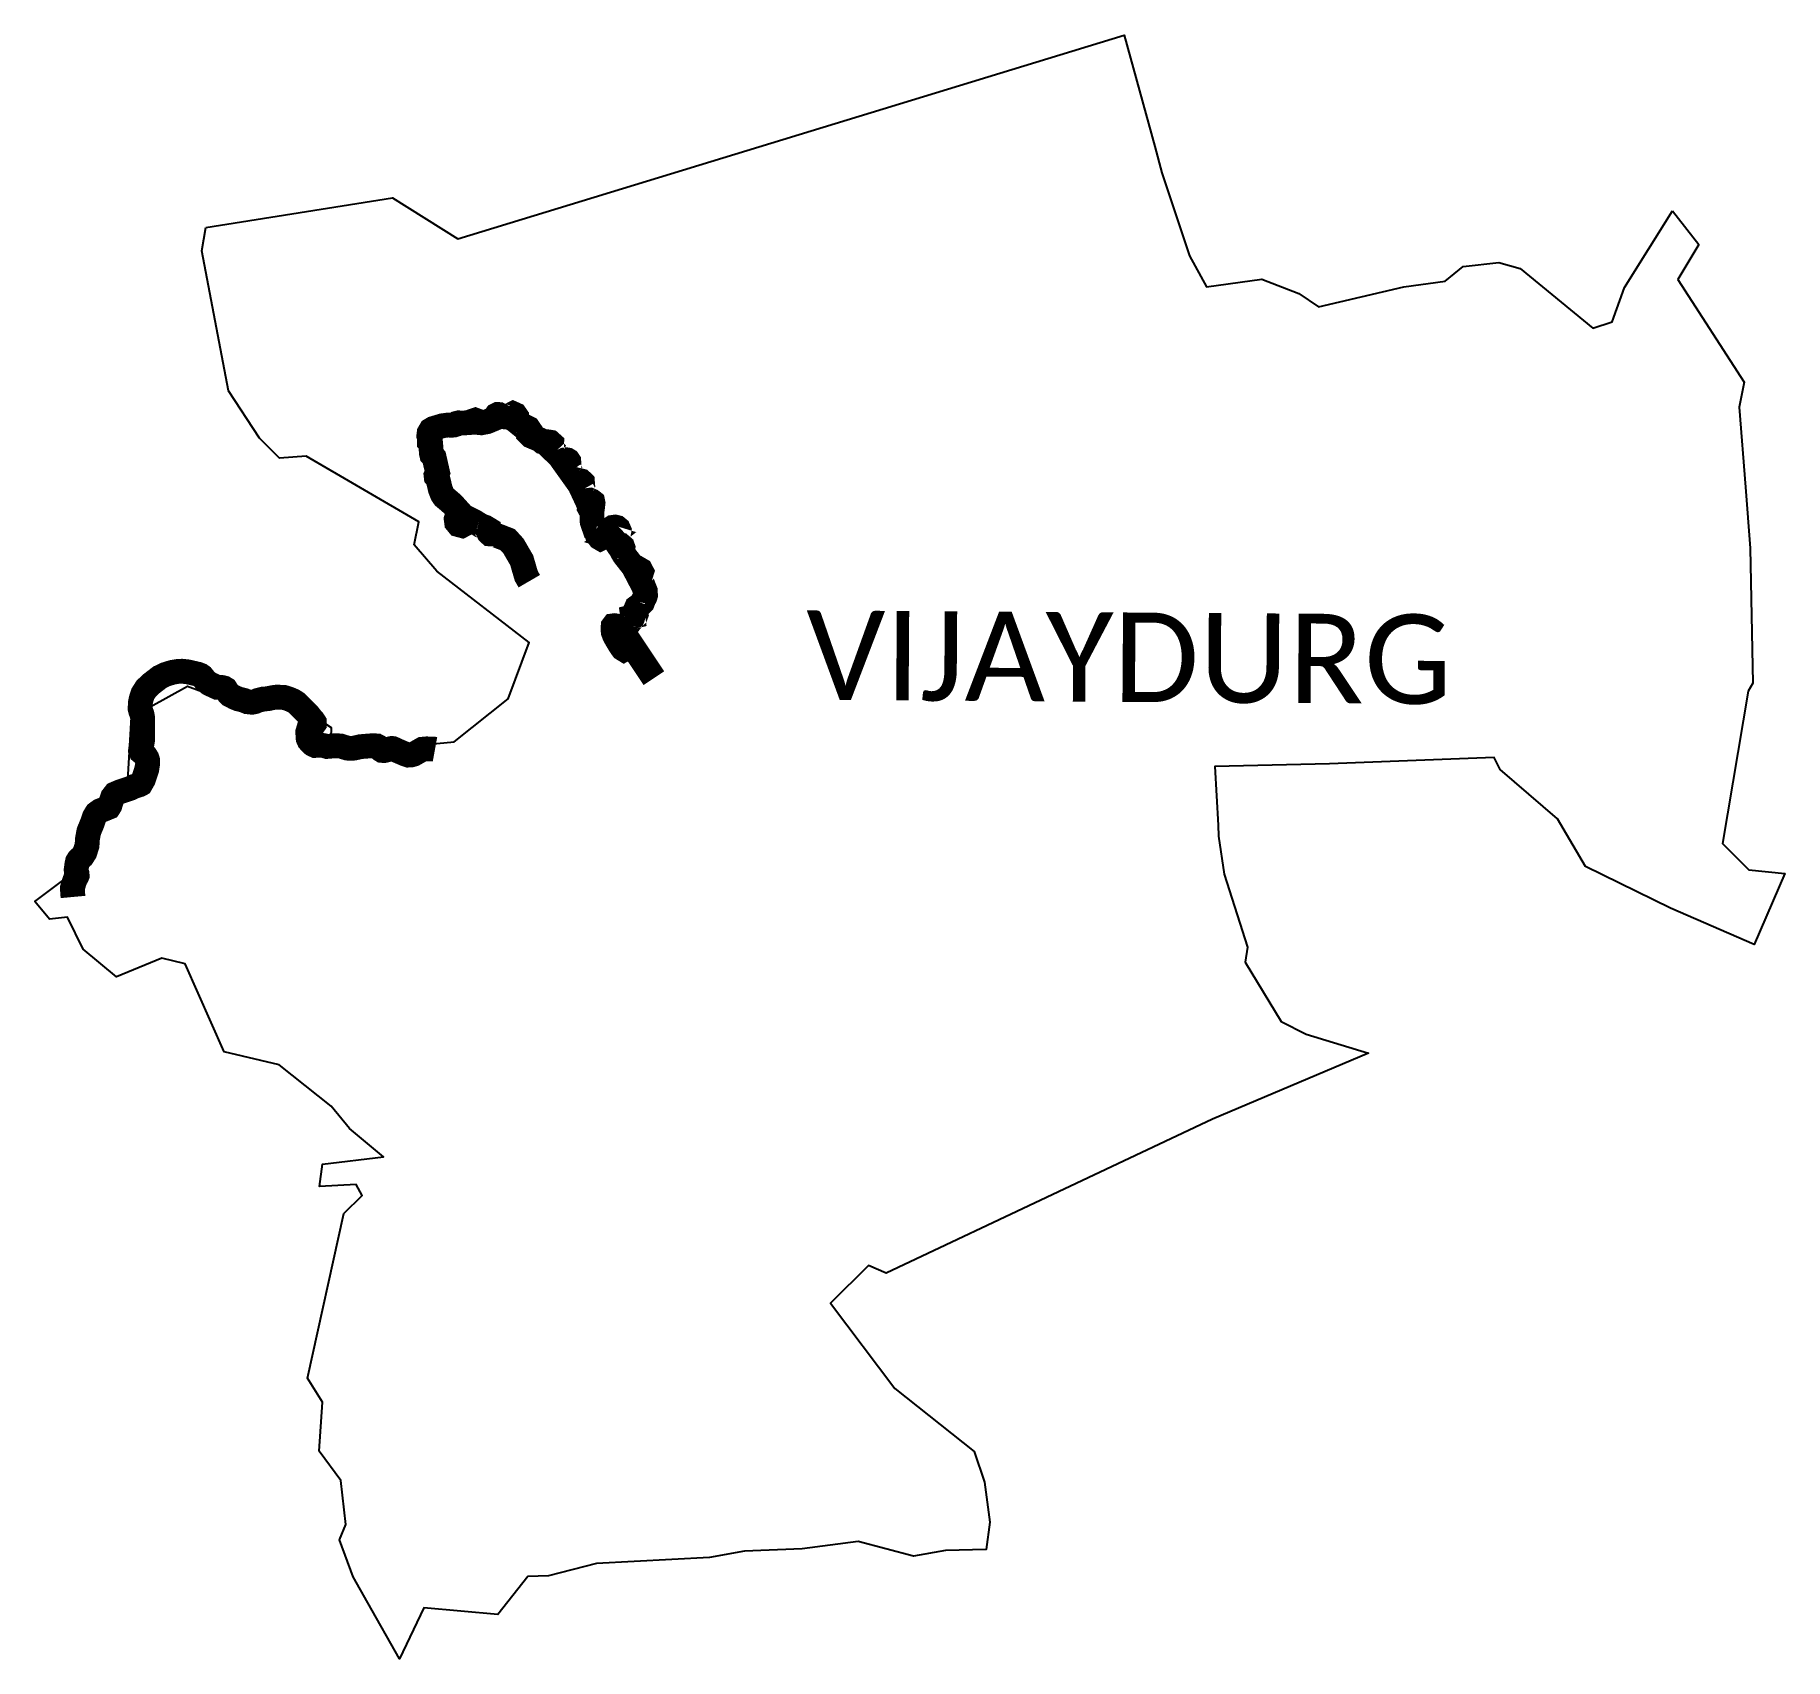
# Model space of a CAD drawing. Header units: metres. Extents: x 321187 to 324716, y 1829363 to 1832639.
import ezdxf

# ---------------------------------------------------------------- set-up
doc = ezdxf.new("R2010")
doc.units = ezdxf.units.M
for name, color, linetype in [('NATURALLY PROTECTED', 3, 'Continuous'), ('village', 4, 'Continuous'), ('VILLAGE NAME', 250, 'Continuous')]:
    doc.layers.add(name, color=color, linetype=linetype)

msp = doc.modelspace()

# ---------------------------------------------------------------- linework, layer by layer
at = {"layer": 'NATURALLY PROTECTED', "const_width": 50, "flags": 128}
msp.add_lwpolyline([(322435, 1831341.7), (322390.6, 1831408.3), (322374.7, 1831399.5), (322372.1, 1831401.1), (322370.1, 1831403.7), (322365.5, 1831410.7), (322359.5, 1831420.9), (322357.1, 1831425.1), (322355.4, 1831428.4), (322353, 1831434.9), (322352.7, 1831442.8), (322352.9, 1831446.5), (322353.5, 1831447.3), (322355.7, 1831447.6), (322357.8, 1831447.3), (322359.8, 1831446.7), (322361, 1831446.3), (322361.7, 1831445.7), (322362.8, 1831444.7), (322364.5, 1831444.2), (322366.9, 1831444.3), (322369, 1831444.9), (322369.9, 1831445.8), (322370.4, 1831446.5), (322374.5, 1831447.5), (322380, 1831448.9), (322382.4, 1831449.9), (322383.8, 1831451.2), (322384.8, 1831452.3), (322385.9, 1831454.2), (322386.9, 1831455.5), (322387.7, 1831456.9), (322389.2, 1831458.1), (322389.7, 1831458.6), (322390, 1831459.3), (322390.2, 1831460.1), (322390.4, 1831460.7), (322390.9, 1831461.1), (322391.4, 1831461.8), (322391.8, 1831462.7), (322392.2, 1831463.7), (322392.5, 1831464.9), (322392.4, 1831465.6), (322393.6, 1831465.9), (322395.3, 1831466.5), (322396.5, 1831467), (322397.6, 1831467.8), (322398.5, 1831468.6), (322399.1, 1831470.2), (322399, 1831470.7), (322398.4, 1831470.9), (322397.9, 1831470.8), (322397.3, 1831470.9), (322397, 1831471.8), (322397.2, 1831472.7), (322397.7, 1831473.6), (322398.9, 1831477.1), (322398.8, 1831478.5), (322398.7, 1831480.9), (322400.3, 1831484.7), (322406.8, 1831489.4), (322412.2, 1831494.8), (322414.5, 1831500.9), (322417.2, 1831505.8), (322418.1, 1831509), (322417.7, 1831517.5), (322413.4, 1831528.5), (322404, 1831546.5), (322408.9, 1831551.7), (322410.3, 1831556.1), (322408.4, 1831559.8), (322404.3, 1831562.2), (322399.9, 1831561.6), (322396.5, 1831562.7), (322389.3, 1831571.9), (322375.1, 1831590), (322372.7, 1831594.1), (322372.8, 1831599.7), (322372.9, 1831604), (322371.9, 1831606.8), (322369.8, 1831608.6), (322366.9, 1831608.6), (322363.7, 1831608.8), (322358.3, 1831616.7), (322350.4, 1831625.1), (322346.8, 1831626.2), (322351.3, 1831629.8), (322354.6, 1831629.2), (322359.1, 1831631.5), (322363.8, 1831635.4), (322364.7, 1831640), (322363.3, 1831643.2), (322360.3, 1831645.7), (322357.1, 1831646.5), (322351.9, 1831645.8), (322347, 1831642.6), (322345.4, 1831639), (322345.8, 1831634.1), (322338.1, 1831629), (322327.7, 1831623.6), (322325.8, 1831624.7), (322321.9, 1831630), (322321.7, 1831632.5), (322321.4, 1831636.5), (322319.2, 1831639.1), (322316.1, 1831641), (322314.1, 1831646.7), (322310.6, 1831656.8), (322310, 1831676.3), (322307.9, 1831680.1), (322305.6, 1831684.3), (322306.3, 1831687), (322311.9, 1831691.5), (322312.3, 1831694.8), (322311.8, 1831697.3), (322309.4, 1831699.2), (322305.9, 1831700.7), (322303.7, 1831700.4), (322300.8, 1831698.8), (322287.8, 1831726.7), (322288.8, 1831728.4), (322291.3, 1831733.1), (322291, 1831736.8), (322288.3, 1831739.4), (322284.2, 1831740.4), (322280.9, 1831738.1), (322258.9, 1831768.9), (322262, 1831772.3), (322263.6, 1831774.1), (322263.5, 1831776.6), (322263.4, 1831779), (322262.2, 1831780.8), (322260.4, 1831781.9), (322257.9, 1831782.3), (322256, 1831782.1), (322254.3, 1831781.3), (322253.2, 1831780.3), (322226.5, 1831806.6), (322228.7, 1831810.3), (322228.9, 1831815), (322226, 1831817.6), (322221.7, 1831818.3), (322216.4, 1831816.6), (322210.6, 1831818.1), (322205.3, 1831822.4), (322198.4, 1831825.4), (322186.9, 1831830.3), (322183.5, 1831833.7), (322184.1, 1831837.9), (322184.7, 1831841.7), (322181.9, 1831845.8), (322178.5, 1831847.5), (322174, 1831846.3), (322157.4, 1831859.8), (322157.6, 1831864.4), (322157.9, 1831869.7), (322155.4, 1831873.3), (322151.2, 1831875.2), (322147.4, 1831873.2), (322145, 1831869.5), (322141.5, 1831867.9), (322131.1, 1831869.1), (322126, 1831869.8), (322124.9, 1831872.3), (322122.7, 1831873.5), (322120, 1831873.6), (322117.6, 1831872.4), (322115.4, 1831869.3), (322112, 1831864.6), (322098.5, 1831859), (322087, 1831856.8), (322081.9, 1831857.3), (322079, 1831860.6), (322074.8, 1831862.2), (322070.7, 1831860.8), (322067.3, 1831857.6), (322053.5, 1831856.6), (322045.2, 1831856.1), (322041.4, 1831856.7), (322038.2, 1831855.9), (322034.9, 1831853.3), (322031.5, 1831852.2), (322026, 1831851.9), (322020.5, 1831852.4), (322008.4, 1831850.8), (321999.9, 1831848.2), (321989.9, 1831845.2), (321985.4, 1831842.5), (321981.8, 1831836.3), (321981.1, 1831830.3), (321982.5, 1831824.8), (321982.5, 1831820.4), (321982.5, 1831817.8), (321984.7, 1831815.3), (321985, 1831812), (321985.4, 1831807.5), (321985.8, 1831802.4), (321986.3, 1831795.8), (321987.2, 1831791.9), (321991.9, 1831786.7), (321996.7, 1831765.7), (321998.7, 1831756.9), (321997.4, 1831754.2), (321995.7, 1831750.6), (321996, 1831747.9), (321999.4, 1831743.8), (322000.6, 1831739), (322001.8, 1831733.7), (322004.4, 1831722.7), (322008.5, 1831712.4), (322012.1, 1831707.1), (322019.5, 1831700.9), (322028.9, 1831692.8), (322039.2, 1831681.4), (322043.8, 1831676.3), (322044, 1831673.4), (322041, 1831670.7), (322037.8, 1831667.8), (322036.3, 1831662.6), (322037.2, 1831655.9), (322040.9, 1831651.4), (322048, 1831649.5), (322053.6, 1831652.5), (322055.6, 1831655.4), (322056.7, 1831659.8), (322057.4, 1831662.4), (322057.7, 1831663.7), (322059.9, 1831664.3), (322065.1, 1831661.7), (322073.8, 1831657.2), (322085.7, 1831649.5), (322094.9, 1831646.2), (322100.8, 1831642.6), (322100.7, 1831638.2), (322102.1, 1831635.1), (322104.5, 1831632.8), (322107.3, 1831632.7), (322108.6, 1831633.3), (322140.2, 1831621), (322151.8, 1831608.2), (322168.4, 1831579.6), (322177.7, 1831547.8), (322183.8, 1831537.3)], dxfattribs=at)
at = {"layer": 'NATURALLY PROTECTED', "flags": 128}
msp.add_lwpolyline([(321993.6, 1831198.1, 50, 50, 0), (321991.4, 1831198.5, 50, 50, 0), (321976.8, 1831199.1, 50, 50, 0), (321968.2, 1831198.3, 50, 50, 0), (321958.6, 1831192.8, 50, 50, 0), (321950.7, 1831188.3, 50, 50, 0), (321945.6, 1831186.9, 50, 50, 0), (321939.7, 1831186.5, 50, 50, 0), (321934.9, 1831188, 50, 50, 0), (321927.7, 1831191.1, 50, 50, 0), (321921.4, 1831193.8, 50, 50, 0), (321915.4, 1831196.4, 50, 50, 0), (321910.3, 1831198.9, 50, 50, 0), (321908.7, 1831199.6, 50, 50, 0), (321906.6, 1831199.9, 50, 50, 0), (321901.6, 1831198.8, 50, 50, 0), (321896.1, 1831196.8, 50, 50, 0), (321890.6, 1831195.5, 50, 50, 0), (321886.8, 1831195.9, 50, 50, 0), (321884.7, 1831197.2, 50, 50, 0), (321882, 1831199.5, 50, 50, 0), (321878.7, 1831203.7, 50, 50, 0), (321876.3, 1831205, 50, 50, 0), (321867.2, 1831205.4, 50, 50, 0), (321854.4, 1831204.4, 50, 50, 0), (321843.4, 1831203.5, 50, 50, 0), (321830.6, 1831200.6, 50, 50, 0), (321823.8, 1831200, 50, 50, 0), (321817.2, 1831200.5, 50, 50, 0), (321809.6, 1831202.8, 50, 50, 0), (321803.3, 1831204.8, 50, 50, 0), (321797.1, 1831205.3, 50, 50, 0), (321786.6, 1831205.2, 50, 50, 0), (321780.3, 1831204, 50, 50, 0), (321775.6, 1831203.9, 50, 50, 0), (321769.4, 1831205.6, 50, 50, 0), (321763, 1831206.6, 50, 50, 0), (321756.6, 1831206.2, 50, 50, 0), (321751.9, 1831205.9, 50, 50, 0), (321747.2, 1831208.1, 50, 50, 0), (321744.3, 1831210.7, 50, 50, 0), (321739.6, 1831215.9, 50, 50, 0), (321737.8, 1831220, 50, 50, 0), (321737.3, 1831227.4, 50, 50, 0), (321737, 1831232.9, 50, 50, 0), (321738.8, 1831238.9, 50, 50, 0), (321742, 1831241.6, 50, 50, 0), (321746, 1831244.9, 50, 50, 0), (321747.9, 1831246.5, 50, 50, 0), (321750.2, 1831249.7, 50, 50, 0), (321750.1, 1831252.7, 50, 50, 0), (321747.9, 1831256.1, 50, 50, 0), (321744.4, 1831259.9, 50, 50, 0), (321738.7, 1831267.3, 50, 50, 0), (321730.4, 1831275.7, 50, 50, 0), (321723.5, 1831282.7, 50, 50, 0), (321714.8, 1831291.5, 50, 50, 0), (321708.1, 1831295.8, 50, 50, 0), (321699.7, 1831299.4, 50, 50, 0), (321689, 1831302.9, 50, 50, 0), (321674.7, 1831303.5, 50, 50, 0), (321666.8, 1831302.5, 50, 50, 0), (321656.1, 1831300.2, 50, 50, 0), (321647, 1831299.5, 50, 50, 0), (321636.1, 1831296.7, 50, 50, 0), (321630.5, 1831294.3, 50, 50, 0), (321624.5, 1831293.1, 50, 50, 0), (321615.2, 1831294.1, 50, 50, 0), (321608.2, 1831297, 50, 50, 0), (321596.9, 1831299.8, 50, 50, 0), (321589.5, 1831302.9, 50, 50, 0), (321580.2, 1831307.8, 50, 50, 0), (321577, 1831311.1, 50, 50, 0), (321573.9, 1831315.8, 50, 50, 0), (321571.3, 1831319.9, 50, 50, 0), (321568.2, 1831321.8, 50, 50, 0), (321564.6, 1831322.8, 50, 50, 0), (321560, 1831323, 50, 50, 0), (321554.4, 1831323.2, 50, 50, 0), (321550, 1831325.2, 50, 50, 0), (321538.5, 1831330.6, 50, 50, 0), (321533.2, 1831334.7, 50, 50, 0), (321529, 1831339, 50, 50, 0), (321523.7, 1831345.5, 50, 50, 0), (321520.8, 1831347.6, 50, 50, 0), (321515.9, 1831349.6, 50, 50, 0), (321506.7, 1831351.7, 50, 50, 0), (321494.5, 1831354.5, 50, 50, 0), (321483.4, 1831355.7, 50, 50, 0), (321474, 1831355.1, 50, 50, 0), (321463.7, 1831353.4, 50, 50, 0), (321450.5, 1831349.3, 50, 50, 0), (321438.8, 1831343.7, 50, 50, 0), (321433.2, 1831339.4, 50, 50, 0), (321421.7, 1831330.5, 50, 50, 0), (321411, 1831320.5, 50, 50, 0), (321404.3, 1831309.8, 50, 50, 0), (321401.3, 1831300.6, 50, 50, 0), (321399.3, 1831291.5, 50, 50, 0), (321399, 1831280, 50, 50, 0), (321400.3, 1831274.9, 50, 50, 0), (321402.8, 1831268.4, 50, 50, 0), (321403.9, 1831262.2, 50, 50, 0), (321403.9, 1831250.8, 50, 50, 0), (321404, 1831241, 50, 50, 0), (321404.1, 1831230.4, 50, 50, 0), (321404.1, 1831218.2, 50, 50, 0), (321402.7, 1831209.5, 50, 50, 0), (321400.6, 1831203.3, 50, 50, 0), (321400.3, 1831200.1, 50, 50, 0), (321399.8, 1831196.3, 50, 50, 0), (321401, 1831193.2, 50, 50, 0), (321405.2, 1831189.7, 50, 50, 0), (321409, 1831185.9, 50, 50, 0), (321412.7, 1831180.2, 50, 50, 0), (321414.2, 1831175.4, 50, 50, 0), (321414, 1831168.4, 50, 50, 0), (321412.4, 1831158.2, 50, 50, 0), (321409.1, 1831148.2, 50, 50, 0), (321406.9, 1831141.6, 50, 50, 0), (321405.5, 1831137.4, 50, 50, 0), (321402.1, 1831131.4, 50, 50, 0), (321400.2, 1831128.1, 50, 50, 0), (321396.7, 1831126.3, 50, 50, 0), (321386.9, 1831123.3, 50, 50, 0), (321378.3, 1831119.1, 50, 50, 0), (321359.1, 1831112.8, 50, 50, 0), (321348.5, 1831108.2, 50, 50, 0), (321343.4, 1831101.6, 50, 50, 0), (321340.8, 1831093.5, 50, 50, 0), (321337.9, 1831084.6, 50, 50, 0), (321335.7, 1831081.2, 50, 50, 0), (321328.4, 1831078.2, 50, 50, 0), (321317.9, 1831074, 50, 50, 0), (321311.2, 1831069.1, 50, 50, 0), (321306.5, 1831061.3, 50, 50, 0), (321303, 1831050.6, 50, 50, 0), (321295.5, 1831032.4, 50, 50, 0), (321294.2, 1831025.5, 50, 50, 0), (321292.7, 1831017.2, 50, 50, 0), (321291.9, 1831004, 50, 50, 0), (321289.8, 1830997.5, 50, 50, 0), (321287.6, 1830990.5, 50, 50, 0), (321282, 1830981.7, 50, 50, 0), (321277.6, 1830977.9, 50, 50, 0), (321275.2, 1830975.7, 50, 50, 0), (321272.6, 1830971.6, 50, 50, 0), (321271.5, 1830966.7, 50, 50, 0), (321269.9, 1830955, 50, 50, 0), (321270.4, 1830950.5, 50, 50, 0), (321271.7, 1830947, 50, 50, 0), (321272, 1830943.7, 50, 50, 0), (321271.1, 1830941.5, 50, 50, 0), (321268.6, 1830937.3, 50, 50, 0), (321266.4, 1830931.6, 50, 50, 0), (321262.4, 1830918.3, 50, 50, 0), (321262.8, 1830908.9, 50, 50, 0), (321263.6, 1830900.3, 50, 50, 0)], format="xyseb", dxfattribs=at)
at = {"layer": 'village'}
for points in [[(321531.2, 1832250.6), (321907.8, 1832310.9), (322039.7, 1832228.2), (323383.6, 1832639.1), (323445.1, 1832414.2), (323459.6, 1832361.3), (323515.2, 1832193.6), (323549.7, 1832131.4), (323661.1, 1832146.5), (323735.8, 1832117.7), (323775.1, 1832090.7), (323947.4, 1832131.4), (324030.6, 1832142.8), (324067, 1832171.9), (324139.1, 1832180.4), (324181.7, 1832168.4), (324328.4, 1832047.7), (324367.5, 1832060.5), (324392.2, 1832129.7), (324489.3, 1832284.1)], [(324489.3, 1832284.1), (324542.3, 1832216.3)], [(324542.3, 1832216.3), (324500, 1832145.6), (324633.4, 1831938.6), (324623.7, 1831888.2), (324636.3, 1831726.9), (324646, 1831604.2), (324651.3, 1831331.9), (324641.7, 1831315.4), (324590.1, 1831008.1), (324642.9, 1830955.2), (324716, 1830947.3), (324653.5, 1830804.5), (324484.9, 1830877.8), (324314, 1830961.8), (324257.3, 1831058), (324141.8, 1831157.2), (324129.6, 1831181.4), (323797.2, 1831168.8), (323566.5, 1831163.5), (323572.6, 1831044.8), (323573.7, 1831022.7), (323585.2, 1830946.5), (323631.8, 1830798.9), (323627.2, 1830769), (323700.2, 1830648.9), (323750.6, 1830623.7), (323876.4, 1830585.5), (323561.8, 1830451.9), (323250.9, 1830305.3), (322903.6, 1830141.5), (322867.5, 1830157), (322791.2, 1830081.1), (322921.1, 1829909), (323080.8, 1829781.7), (323101.8, 1829720), (323112.3, 1829638.8), (323104.9, 1829583.8), (323023.3, 1829581.9), (322958.4, 1829570.5), (322846.7, 1829600.3), (322733.8, 1829585), (322617.4, 1829580.6), (322546.9, 1829567.9), (322319.3, 1829555.4), (322222.7, 1829530.6), (322181.1, 1829529.2), (322120.4, 1829452.7), (321971.3, 1829466.2), (321922.3, 1829363.1), (321858.1, 1829476.6), (321828.5, 1829529), (321801.1, 1829603.8), (321813.5, 1829634.3), (321803.6, 1829723.4), (321760.2, 1829782.3), (321766.5, 1829881.3), (321736.2, 1829929.4), (321809.5, 1830261.8), (321846.7, 1830298.1), (321834.7, 1830320), (321760.7, 1830316.3), (321766.8, 1830361.2), (321890, 1830376.3), (321821.2, 1830432.9), (321784.1, 1830478.1), (321679.4, 1830561.9), (321568.3, 1830588.2), (321489.7, 1830765.5), (321442.8, 1830777.1), (321351.4, 1830739.5), (321284.1, 1830794.7), (321252.7, 1830859.8), (321216.2, 1830855.2), (321186.9, 1830891.1), (321256.7, 1830943.8), (321373.8, 1831123.6), (321381.7, 1831262.8), (321494.5, 1831325.7), (321604.9, 1831284.6), (321711.8, 1831289.3), (321783.9, 1831242), (321782.6, 1831199.7), (321904.9, 1831203.9), (321962.4, 1831206.4), (322032.3, 1831213.2), (322141.1, 1831299.8), (322183.6, 1831413.9), (321997.2, 1831557.5), (321951.9, 1831610.9), (321961.1, 1831657), (321734.1, 1831789.5), (321680.3, 1831785.4), (321639.6, 1831825.8), (321577.2, 1831921.1), (321523.4, 1832204), (321531.2, 1832250.6)]]:
    msp.add_lwpolyline(points, dxfattribs=at)

# ---------------------------------------------------------------- texts
at = {"layer": 'VILLAGE NAME', "insert": (322742.5, 1831478.5), "char_height": 180.345, "attachment_point": 1, "rotation": 359.6139}
msp.add_mtext_dynamic_manual_height_columns('{\\fCalibri|b0|i0|c0|p34;VIJAYDURG}', width=1115.443, gutter_width=901.7, heights=[0], dxfattribs=at)

doc.saveas('drawing.dxf')
